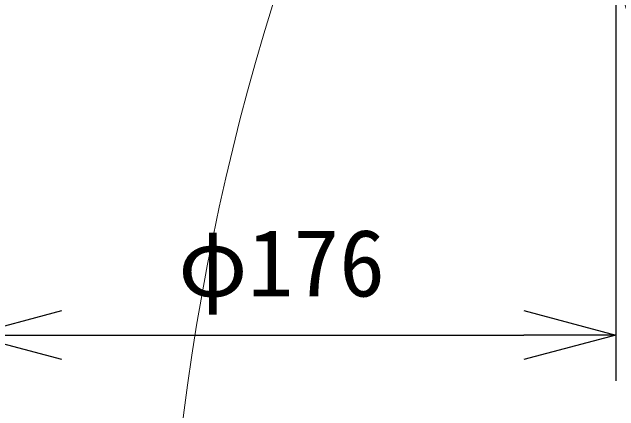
# Model space of a CAD drawing. Units: millimetres, scale not verified. Extents: x -11544 to 11819, y -1356 to 23431.
# Drawn here: x -32.62 to -16.09, y 13.37 to 24.24 of the extents above; entities that cross this region are included whole.
import ezdxf
from ezdxf.enums import TextEntityAlignment as Align

# ---------------------------------------------------------------- set-up
doc = ezdxf.new("R2010")
doc.units = ezdxf.units.MM
doc.header["$LTSCALE"] = 0.125
doc.layers.add('0-0_0', color=7, linetype='Continuous')
doc.layers.add('0-4_SUNPO', color=7, linetype='Continuous')
doc.layers.add('0-5_GAIKEI', color=1, linetype='Continuous', lineweight=18)
doc.styles.add('ＭＳ ゴシック', font='')
doc.styles.get('ＭＳ ゴシック').set_extended_font_data('MS Gothic')

# ---------------------------------------------------------------- blocks, each defined once
blk = doc.blocks.new('_Open30')
at = {"layer": '0-0_0'}
blk.add_line((0, 0), (-1, 0), dxfattribs=at)
blk.add_lwpolyline([(-1, 0.26795), (0, 0), (-1, -0.26795)], dxfattribs=at)
blk = doc.blocks.new('D1')
at = {"layer": '0-4_SUNPO'}
for p, q in [((48.3136, 154.6055), (48.3136, 135.697)), ((33.2206, 136.947), (45.8136, 136.947))]:
    blk.add_line(p, q, dxfattribs=at)
at = {"layer": '0-4_SUNPO', "xscale": 2.5, "yscale": 2.5, "rotation": 180}
blk.add_blockref('_Open30', (30.7206, 136.947), dxfattribs=at)
at = {"layer": '0-4_SUNPO', "xscale": 2.5, "yscale": 2.5}
blk.add_blockref('_Open30', (48.3136, 136.947), dxfattribs=at)
at = {"layer": '0-4_SUNPO', "style": 'ＭＳ ゴシック'}
blk.add_text('φ176', height=1.833, dxfattribs=at).set_placement((36.3921, 137.447), align=Align.BOTTOM_LEFT)

msp = doc.modelspace()

# ---------------------------------------------------------------- linework, layer by layer
at = {"layer": '0-5_GAIKEI'}
for centre, radius in [((19.3493, -76.2734), 146.8143), ((36.4022, -62.1442), 132.6849), ((18.4087, 11.6688), 58.8672), ((37.1606, 4.8971), 65.6394), ((18.8348, -20.3221), 90.6691), ((36.8099, -25.936), 96.283), ((36.8946, -9.9559), 80.3027), ((18.2294, 34.6954), 35.6482), ((29.8362, -319.4249), 388.9165), ((30.674, -202.7527), 272.2412)]:
    msp.add_circle(centre, radius, dxfattribs=at)
at = {"layer": '0-5_GAIKEI', "color": 7}
for centre, radius in [((26.5681, -643.0718), 713.1818), ((30.4888, -286.843), 356.9315)]:
    msp.add_circle(centre, radius, dxfattribs=at)

# ---------------------------------------------------------------- block references
at = {"layer": '0-4_SUNPO'}
msp.add_blockref('D1', (-64.4897, -121.5057), dxfattribs=at)

doc.saveas('drawing.dxf')
